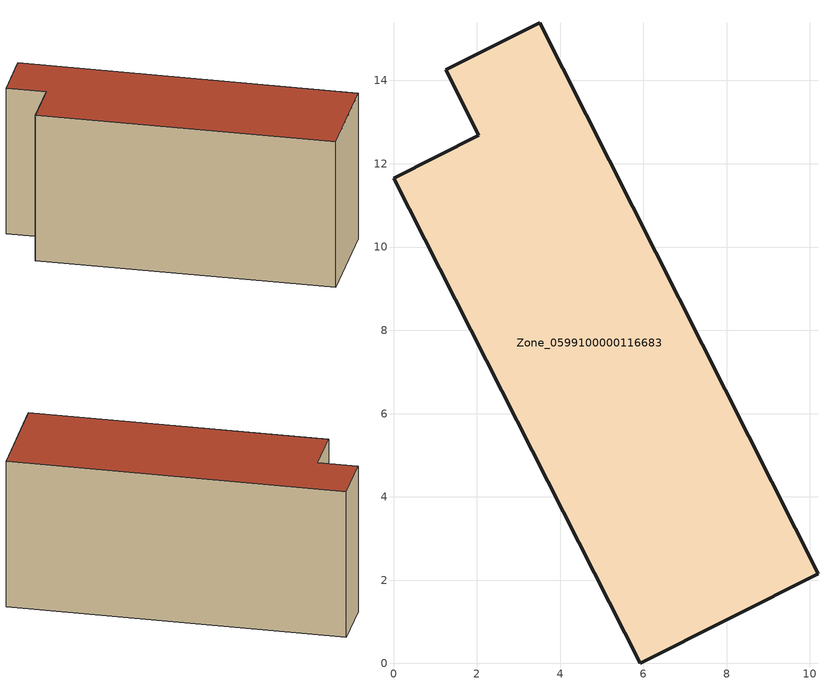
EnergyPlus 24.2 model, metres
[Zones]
Zone_0599100000116683
 floor ground (C_G): 10.19,2.16 5.92,0 0,11.65 2.05,12.68 1.26,14.25 3.51,15.39 z0
 wall outside (C_F): 5.92,0 10.19,2.16 3.51,15.39 1.26,14.25 2.05,12.68 0,11.65 5.92,0 z0:6.92
 roof outside (C_R): 0,11.65 5.92,0 10.19,2.16 3.51,15.39 1.26,14.25 2.05,12.68 z6.92
[BUILDING]
Pand.0599100000116683: North Axis=0; Terrain=City; Loads Convergence Tolerance Value=0.04; Temperature Convergence Tolerance Value=0.4; Solar Distribution=FullExterior; Maximum Number of Warmup Days=25; Minimum Number of Warmup Days=1
[Site:Location]
Rotterdam.The.Hague.AP_ZH_NLD Design_Conditions: Latitude=51.96; Longitude=4.45; Time Zone=1; Elevation=-4.5
[SITE:GROUNDTEMPERATURE:BUILDINGSURFACE]
18, 18, 18, 18, 18, 18, 18, 18, 18, 18, 18, 18
[MATERIAL] Thermal Absorptance=0.9; Solar Absorptance=0.7; Visible Absorptance=0.7
Name | Roughness | Thickness | Conductivity | Density | Specific Heat
G.TI.1992-2005 | MediumSmooth | 0.15 | 0.06 | 540 | 1210
F.TI.1992-2005 | Rough | 0.3 | 0.12 | 1920 | 840
R.TI.1992-2005 | MediumRough | 0.2 | 0.08 | 1500 | 1000
[CONSTRUCTION]
C_G: G.TI.1992-2005
C_F: F.TI.1992-2005
C_R: R.TI.1992-2005
[ZONE]
Zone_0599100000116683: Type=1; Multiplier=1; Ceiling Height=Autocalculate; Volume=Autocalculate; Floor Area=autocalculate; Part of Total Floor Area=Yes
[ZONEINFILTRATION:DESIGNFLOWRATE]
Infil_Zone_0599100000116683: Zone or ZoneList or Space or SpaceList=Zone_0599100000116683; Schedule=AlwaysOn; Design Flow Rate Calculation Method=Flow/Area; Flow Rate per Floor Area=0.0015; Constant Term Coefficient=1; Temperature Term Coefficient=0; Velocity Term Coefficient=0; Velocity Squared Term Coefficient=0
[HVACTEMPLATE:ZONE:IDEALLOADSAIRSYSTEM]
Zone_0599100000116683: Maximum Heating Supply Air Temperature=50; Minimum Cooling Supply Air Temperature=13; Maximum Heating Supply Air Humidity Ratio=0.0156; Minimum Cooling Supply Air Humidity Ratio=0.0077; Heating Limit=NoLimit; Cooling Limit=NoLimit; Dehumidification Control Type=ConstantSensibleHeatRatio; Cooling Sensible Heat Ratio=0.7; Dehumidification Setpoint=60; Humidification Control Type=None; Humidification Setpoint=30; Outdoor Air Method=None; Outdoor Air Flow Rate per Person=0.00944; Outdoor Air Flow Rate per Zone Floor Area=0; Outdoor Air Flow Rate per Zone=0; Demand Controlled Ventilation Type=None; Outdoor Air Economizer Type=NoEconomizer; Heat Recovery Type=None; Sensible Heat Recovery Effectiveness=0.7; Latent Heat Recovery Effectiveness=0.65
[ZONECONTROL:THERMOSTAT]
ThermostatControl_Zone_0599100000116683: Zone or ZoneList=Zone_0599100000116683; Control Type Schedule=DualSetpointControlType; Control 1=Thermostat_Zone_0599100000116683; Temperature Difference Between Cutout And Setpoint=0
[THERMOSTATSETPOINT:DUALSETPOINT]
Thermostat_Zone_0599100000116683: Heating Setpoint Temperature Schedule=HeatingSetpoint_Zone_0599100000116683; Cooling Setpoint Temperature Schedule=CoolingSetpoint_Zone_0599100000116683
[SCHEDULE:COMPACT]
HeatingSetpoint_Zone_0599100000116683: Through: 12/31, For: AllDays, Until: 24:00, 21
CoolingSetpoint_Zone_0599100000116683: Through: 12/31, For: AllDays, Until: 24:00, 24
DualSetpointControlType: Through: 12/31, For: AllDays, Until: 24:00, 4
AlwaysOn: Through: 12/31, For: AllDays, Until: 24:00, 1
